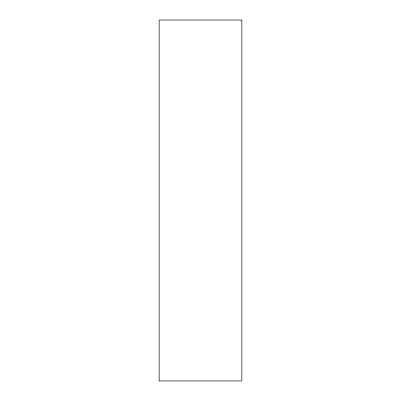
<?xml version="1.0" encoding="UTF-8"?>
<svg xmlns="http://www.w3.org/2000/svg" width="401" height="401" viewBox="0 0 401 401"><rect width="100%" height="100%" fill="white"/><g stroke="black" fill="none" stroke-linecap="round" stroke-linejoin="round"><path stroke-width="0.6" d="M241.853 20.05L159.147 20.05L159.147 380.95L241.853 380.95L241.853 20.05"/></g></svg>
